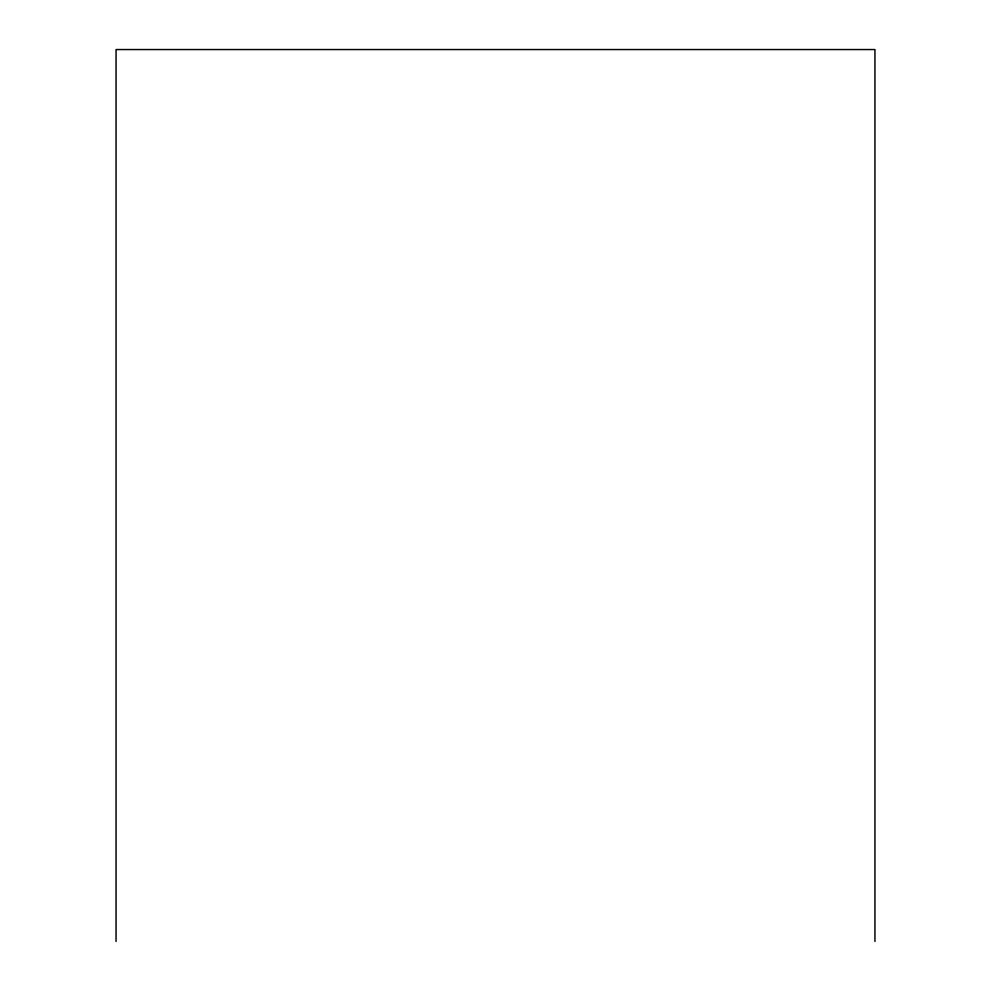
<?xml version="1.0" encoding="UTF-8"?>
<svg xmlns="http://www.w3.org/2000/svg" width="991" height="991" viewBox="0 0 991 991"><rect width="100%" height="100%" fill="white"/><g stroke="black" fill="none" stroke-linecap="round" stroke-linejoin="round"><path stroke-width="1.49" d="M874.942 941.45L874.942 49.55L116.058 49.55L116.058 941.45"/></g></svg>
